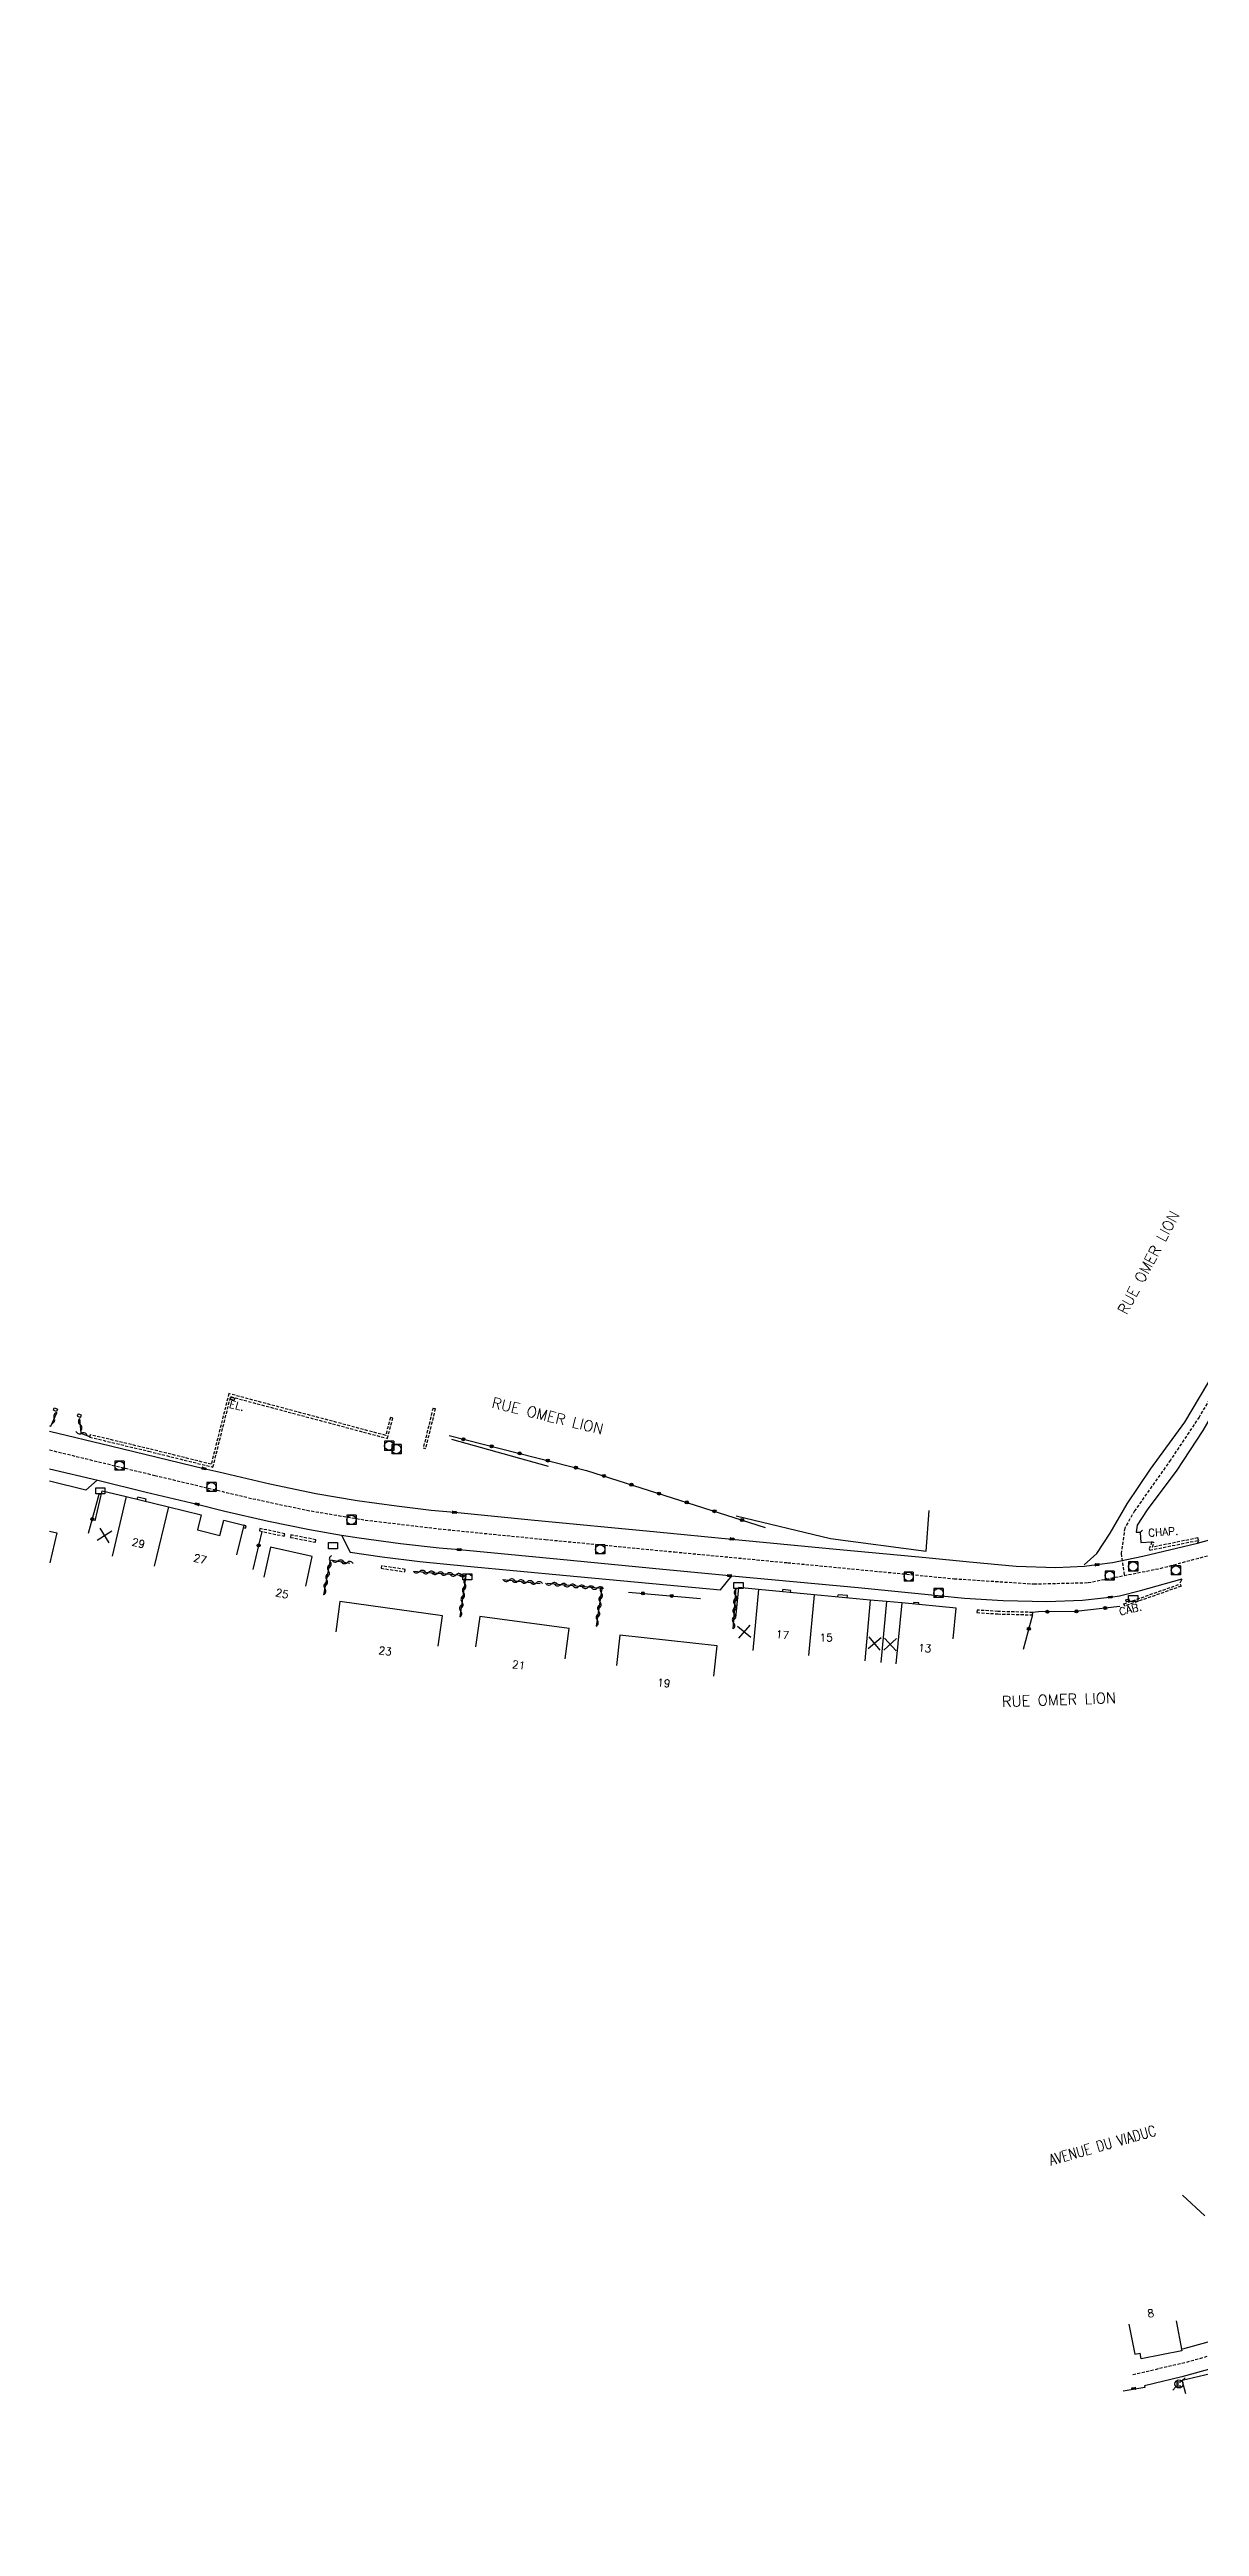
# Model space of a CAD drawing. Header units: millimetres. Extents: x 143000 to 144000, y 139000 to 140000.
# Drawn here: x 143000 to 143188.1, y 139594.8 to 140000 of the extents above; entities that cross this region are included whole.
import ezdxf
from ezdxf.enums import TextEntityAlignment as Align

# ---------------------------------------------------------------- set-up
doc = ezdxf.new("R2010")
doc.units = ezdxf.units.MM
doc.linetypes.add('DASHED', pattern=[0.75, 0.5, -0.25])
doc.layers.get('0').update_dxf_attribs({"linetype": 'CONTINUOUS'})
for name, color, linetype in [('W0001', 6, 'DASHED'), ('W0008', 7, 'CONTINUOUS'), ('W0100', 7, 'CONTINUOUS'), ('W0105', 7, 'CONTINUOUS'), ('W0112', 1, 'DASHED'), ('W0302', 3, 'CONTINUOUS'), ('W0310', 3, 'CONTINUOUS'), ('W0322', 7, 'CONTINUOUS'), ('W0400', 7, 'CONTINUOUS'), ('W0420', 7, 'CONTINUOUS'), ('W0471', 7, 'CONTINUOUS'), ('W0984', 7, 'CONTINUOUS'), ('W0989', 7, 'CONTINUOUS'), ('W0991', 7, 'CONTINUOUS'), ('W1102', 7, 'CONTINUOUS'), ('W1471', 7, 'CONTINUOUS')]:
    doc.layers.add(name, color=color, linetype=linetype)
doc.styles.get("Standard").update_dxf_attribs({"font": 'romans.shx', "width": 0.85})

# ---------------------------------------------------------------- blocks, each defined once
blk = doc.blocks.new('T471')
for p, q in [((-0.333334, 0.333334), (-0.333334, -0.333334)), ((-0.333334, 0.333334), (0.333334, 0.333334)), ((-0.333334, 0), (0, 0)), ((0.500001, 0.500001), (1.000002, 1.000002)), ((-0.500001, -0.500001), (-1.000002, -1.000002)), ((-0.333334, -0.333334), (0.333334, -0.333334))]:
    blk.add_line(p, q)
blk.add_ellipse((0, 0), major_axis=(0.471405, 0.471405), ratio=1, start_param=5.4977871438, end_param=11.780972451)
blk = doc.blocks.new('T400')
for p, q in [((-0.15, 0.3), (0.15, 0.3)), ((-0.15, -0.25), (-0.15, 0.3)), ((-0.15, 0.15), (0.15, 0.15)), ((-0.15, 0), (0.15, 0)), ((0.15, 0.3), (0.15, -0.25)), ((-0.15, -0.15), (0.15, -0.15)), ((-0.15, -0.25), (-0.15, -0.3)), ((-0.15, -0.3), (0.15, -0.3)), ((0.15, -0.3), (0.15, -0.25))]:
    blk.add_line(p, q)
blk = doc.blocks.new('t310o')
at = {"color": 0, "linetype": 'Continuous'}
for centre, start, end in [((-0.5, 0.38), 216.8699, 323.1304), ((0.5, -0.37), 36.8699, 143.1303)]:
    blk.add_arc(centre, 0.625, start, end, dxfattribs=at)
blk = doc.blocks.new('t322o')
at = {"color": 0, "linetype": 'Continuous'}
for radius in [0.25, 0.15]:
    blk.add_circle((0, 0), radius, dxfattribs=at)
blk = doc.blocks.new('T1471')
at = {"color": 0, "linetype": 'Continuous', "flags": 128}
blk.add_lwpolyline([(-0.75, -0.5), (-0.75, 0.5), (0.75, 0.5), (0.75, -0.5), (-0.75, -0.5)], dxfattribs=at)
blk = doc.blocks.new('t991o')
at = {"color": 0, "linetype": 'Continuous'}
for p, q in [((-1, 1), (1, -1)), ((-1, -1), (1, 1))]:
    blk.add_line(p, q, dxfattribs=at)
blk = doc.blocks.new('T420')
for p, q in [((0.75, 0.75), (-0.75, 0.75)), ((-0.75, 0.75), (-0.75, -0.75)), ((0.75, 0.75), (0.75, -0.75)), ((0.75, -0.75), (-0.75, -0.75))]:
    blk.add_line(p, q)
blk.add_ellipse((0, 0), major_axis=(-0.53, 0.53), ratio=1, start_param=3.926991, end_param=10.210176)

msp = doc.modelspace()

# ---------------------------------------------------------------- linework, layer by layer
at = {"layer": 'W0001'}
for points in [[(143214.37, 139851.53), (143219.04, 139846.31), (143218.77, 139841.85), (143217.92, 139838.48), (143216.39, 139833.32), (143211.79, 139822.94), (143204.43, 139807.45), (143198.46, 139795.19), (143192.73, 139784.38), (143188.05, 139776.31), (143183.34, 139769.27), (143177.47, 139760.94), (143175.87, 139758.14), (143175.29, 139753.96), (143175.79, 139750.38)], [(143000, 139770.93), (143017.21, 139766.76), (143033.23, 139762.95), (143042.06, 139761.07), (143051.63, 139759.46), (143063.63, 139758.03), (143081.09, 139756.28), (143102.22, 139754.24), (143120.74, 139752.48), (143147.96, 139749.86), (143161.03, 139749), (143169.88, 139749.22), (143181.69, 139751.55), (143198.21, 139755.97), (143224.2, 139762.33), (143242.64, 139766.8), (143252.07, 139768.91), (143260.02, 139769.72), (143269.39, 139768.91)]]:
    msp.add_lwpolyline(points, dxfattribs=at)
at = {"layer": 'W0001', "flags": 128}
msp.add_lwpolyline([(143256.41, 139726.61), (143263.26, 139728.73), (143264.98, 139728.9), (143266.99, 139728.85), (143269.1, 139728.36), (143271.9, 139727.85), (143274.82, 139727.16), (143277.62, 139726.08), (143279.87, 139724.89), (143282.2, 139723.33), (143284.5, 139721.17), (143285.9, 139719.08), (143287.05, 139716.83), (143287.71, 139715.09), (143288.16, 139712.99), (143288.3, 139711.32), (143288.26, 139709.91), (143287.21, 139700.07), (143286.85, 139697.21), (143286.42, 139695.3), (143285.7, 139693.17), (143284.83, 139691.1), (143283.79, 139689.28), (143279.91, 139686.34), (143277.89, 139683.68), (143276.5, 139681.91), (143274.79, 139679.77), (143273.18, 139677.99), (143271.43, 139676.47), (143260.51, 139669.54), (143252.1, 139664.01), (143242.32, 139657.69), (143239.96, 139656.02), (143237.43, 139654.14), (143235.8, 139652.88), (143224.81, 139644.35), (143222.46, 139642.36), (143221.4, 139640.73), (143218.29, 139638.48), (143212.38, 139633.85), (143208.82, 139631.24), (143207.08, 139630.03), (143204.6, 139628.46), (143201.82, 139626.8), (143197.32, 139624.89), (143185.77, 139621.6), (143177.08, 139619.62)], dxfattribs=at)
at = {"layer": 'W0008'}
msp.add_line((143184.93, 139749.16), (143185.27, 139749.82), dxfattribs=at)
at = {"layer": 'W0008', "flags": 128}
msp.add_lwpolyline([(143802.51, 139956.29, 0.000002), (143824.96, 139979.62, 0.000766)], format="xyb", dxfattribs=at)
at = {"layer": 'W0008'}
for points in [[(143169.22, 139752.15), (143171.3, 139753.99), (143173.51, 139757.33), (143176.29, 139762.12), (143180.08, 139767.76), (143185.69, 139775.49), (143190.68, 139783.81), (143195.52, 139792.63), (143201.52, 139804.98), (143208.15, 139819.02), (143212.5, 139828.26), (143214.85, 139834.19), (143215.6, 139838.63), (143215.39, 139843.38), (143213.74, 139849.12)], [(143216.03, 139852.94), (143218.89, 139849.96), (143224.54, 139847.01), (143221.39, 139840.35), (143215.89, 139827.86), (143208.97, 139813.11), (143202.7, 139800.33), (143198.15, 139791.12), (143192.88, 139781.45), (143188.64, 139774.12), (143184.39, 139767.64), (143179.54, 139761.15), (143177.88, 139758.63), (143177.72, 139757.47), (143178.36, 139757.46)], [(143000, 139774.02), (143009.97, 139771.58), (143025.24, 139767.89), (143027.7, 139767.32), (143036.03, 139765.36), (143043.58, 139763.8), (143050.31, 139762.68), (143056.75, 139761.77), (143062.44, 139761.08), (143066.22, 139760.73), (143078.77, 139759.51), (143099.33, 139757.53), (143111.61, 139756.35), (143127.51, 139754.82), (143143.31, 139753.33), (143150.48, 139752.64), (143158.13, 139751.93), (143164.59, 139751.72), (143169.31, 139751.93), (143171.33, 139752.16), (143173.89, 139752.51), (143178.85, 139753.56), (143187.77, 139755.7)], [(143000, 139767.86), (143007.89, 139765.96), (143015.8, 139764.03), (143024.14, 139762.06), (143028.69, 139760.91), (143035.82, 139759.3), (143042.53, 139757.93), (143047.78, 139757), (143050.67, 139756.55), (143057.41, 139755.63), (143063.72, 139754.93), (143067.03, 139754.62), (143083.5, 139753.04), (143100.33, 139751.42), (143111.24, 139750.36), (143111.58, 139750.34), (143132.26, 139748.4), (143145.36, 139747.09), (143149.67, 139746.68), (143155.98, 139746.27), (143163.12, 139746.14), (143168.96, 139746.37), (143172.9, 139746.76), (143173.52, 139746.84), (143175, 139747.08), (143178.47, 139747.94), (143185.27, 139749.82)], [(143007.8, 139765.98), (143005.93, 139764.36), (143000, 139765.79)], [(143047.78, 139757), (143049.15, 139754.21), (143054.42, 139753.45), (143060.56, 139752.68), (143068.31, 139751.92), (143084.55, 139750.4), (143109.77, 139748.03), (143111.58, 139750.34)], [(143187.91, 139756.13), (143187.77, 139755.7), (143200.35, 139759.18)]]:
    msp.add_lwpolyline(points, dxfattribs=at)
at = {"layer": 'W0008', "flags": 128}
msp.add_lwpolyline([(143195.91, 139622.24), (143185.19, 139619.33), (143179.11, 139617.85), (143179.15, 139617.56), (143175.61, 139616.98)], dxfattribs=at)
at = {"layer": 'W0100'}
for p, q in [((143029.58, 139779.21), (143029.72, 139779.58)), ((143029.72, 139779.58), (143030.34, 139779.42)), ((143024.21, 139757.83), (143027.88, 139756.94)), ((143027.88, 139756.94), (143028.49, 139759.42)), ((143176.11, 139746.13), (143176.66, 139746.26)), ((143176.66, 139746.26), (143176.58, 139746.55))]:
    msp.add_line(p, q, dxfattribs=at)
for points in [[(143029.58, 139779.21), (143030.2, 139779.05), (143030.34, 139779.42)], [(143007.46, 139759.34), (143008.59, 139764.21), (143012.51, 139763.31), (143019.48, 139761.61), (143024.79, 139760.33), (143024.21, 139757.83)], [(143000, 139757.62), (143001.21, 139757.34), (143000.06, 139752.47)], [(143028.49, 139759.42), (143031.78, 139758.62), (143030.6, 139753.76)], [(143178.77, 139757.79), (143178.42, 139757.41), (143178.49, 139755.76), (143180.29, 139755.88)], [(143041.9, 139748.64), (143042.97, 139753.52), (143036.13, 139755.02), (143035.07, 139750.13)], [(143147.82, 139740.04), (143148.32, 139745.02), (143139.41, 139745.91), (143136.89, 139746.14), (143134.23, 139746.37), (143125.07, 139747.24), (143115.99, 139748.09), (143112.71, 139748.42), (143112.2, 139743.45)], [(143063.57, 139738.83), (143064.27, 139743.78), (143047.5, 139746.14), (143046.81, 139741.19)], [(143084.32, 139736.73), (143085, 139741.69), (143070.36, 139743.68), (143069.69, 139738.73)], [(143176.11, 139746.13), (143176.04, 139746.41), (143176.58, 139746.55)], [(143108.65, 139733.91), (143109.2, 139738.88), (143093.3, 139740.64), (143092.75, 139735.67)]]:
    msp.add_lwpolyline(points, dxfattribs=at)
at = {"layer": 'W0100', "flags": 128}
for points in [[(143185.31, 139649.03), (143188.97, 139645.62), (143188.97, 139645.62)], [(143176.54, 139627.94), (143177.5, 139623.03)], [(143184.27, 139628.48), (143185.23, 139623.57)], [(143177.5, 139623.03), (143178.37, 139623.2)], [(143185.23, 139623.57), (143178.56, 139622.26), (143178.37, 139623.2)], [(143185.86, 139616.51), (143185.29, 139618.76), (143191.73, 139620.27), (143201.23, 139622.5)]]:
    msp.add_lwpolyline(points, dxfattribs=at)
at = {"layer": 'W0105'}
for p, q in [((143014.35, 139762.86), (143014.43, 139763.19)), ((143015.8, 139762.86), (143014.43, 139763.19)), ((143015.71, 139762.53), (143015.8, 139762.86)), ((143119.92, 139747.72), (143119.95, 139748.09)), ((143121.24, 139747.95), (143119.95, 139748.09)), ((143121.2, 139747.6), (143121.24, 139747.95)), ((143128.96, 139746.87), (143129, 139747.24)), ((143130.52, 139747.11), (143129, 139747.24)), ((143130.49, 139746.73), (143130.52, 139747.11)), ((143141.35, 139745.72), (143141.37, 139745.96)), ((143142.21, 139745.89), (143141.37, 139745.96)), ((143142.19, 139745.63), (143142.21, 139745.89)), ((143161.76, 139744.43), (143160.79, 139744.34))]:
    msp.add_line(p, q, dxfattribs=at)
at = {"layer": 'W0112'}
for p, q in [((143000.64, 139777.41), (143000.76, 139777.79)), ((143001.16, 139777.23), (143000.64, 139777.41)), ((143004.53, 139776.46), (143005.07, 139776.23)), ((143005.07, 139776.23), (143005.23, 139776.6)), ((143055.26, 139772.81), (143056.15, 139776.12)), ((143063.1, 139777.68), (143061.49, 139771.15)), ((143062.73, 139777.78), (143063.1, 139777.68)), ((143032.16, 139758.51), (143031.78, 139758.61)), ((143034.4, 139758.07), (143034.32, 139757.68)), ((143038.48, 139757.21), (143034.4, 139758.07)), ((143039.49, 139757.02), (143039.41, 139756.62)), ((143043.57, 139756.23), (143039.49, 139757.02)), ((143179.96, 139754.53), (143187.91, 139756.14)), ((143054.28, 139751.96), (143054.23, 139751.56)), ((143058.15, 139751.39), (143054.28, 139751.96)), ((143175.72, 139745.77), (143184.95, 139748.99)), ((143184.95, 139748.99), (143185.09, 139748.62)), ((143155.11, 139744.5), (143151.71, 139744.73)), ((143160.81, 139744.34), (143155.11, 139744.5))]:
    msp.add_line(p, q, dxfattribs=at)
for points in [[(143056.15, 139776.12), (143055.76, 139776.23), (143054.98, 139773.3), (143029.33, 139780.13), (143026.44, 139768.59), (143016.31, 139771.1)], [(143000.76, 139777.79), (143001.29, 139777.61), (143001.16, 139777.23)], [(143005.23, 139776.6), (143004.69, 139776.83), (143004.53, 139776.46)], [(143006.56, 139773.02), (143016.21, 139770.71), (143026.73, 139768.11), (143029.62, 139779.64), (143055.26, 139772.81)], [(143062.73, 139777.78), (143061.13, 139771.25), (143061.49, 139771.15)], [(143016.31, 139771.1), (143006.65, 139773.41), (143006.56, 139773.02)], [(143031.68, 139758.22), (143032.06, 139758.12), (143032.16, 139758.51)], [(143034.32, 139757.68), (143038.4, 139756.82), (143038.48, 139757.21)], [(143039.41, 139756.62), (143043.49, 139755.84), (143043.57, 139756.23)], [(143180.29, 139755.88), (143179.89, 139754.74), (143179.96, 139754.53)], [(143180.42, 139755.03), (143180.66, 139755.75), (143180.29, 139755.88)], [(143187.91, 139756.14), (143187.83, 139756.53), (143180.42, 139755.03)], [(143054.23, 139751.56), (143058.09, 139751), (143058.15, 139751.39)], [(143185.09, 139748.62), (143175.86, 139745.39), (143175.72, 139745.77)], [(143151.71, 139744.73), (143151.68, 139744.33), (143155.09, 139744.1)], [(143155.09, 139744.1), (143160.8, 139743.94), (143160.81, 139744.34)]]:
    msp.add_lwpolyline(points, dxfattribs=at)
at = {"layer": 'W0302'}
msp.add_line((143065.73, 139772.66), (143081.57, 139768.28), dxfattribs=at)
msp.add_lwpolyline([(143112.33, 139760.17), (143127.72, 139756.46), (143143.37, 139754.37), (143143.88, 139761.02)], dxfattribs=at)
at = {"layer": 'W0310'}
for p, q in [((143074.16, 139749.72), (143080.27, 139749.1)), ((143111.83, 139741.66), (143112.3, 139748.37))]:
    msp.add_line(p, q, dxfattribs=at)
for points in [[(143000, 139774.86), (143000.19, 139774.82), (143001.17, 139777.02)], [(143004.92, 139776.05), (143005.13, 139773.69), (143006.55, 139773.11)], [(143044.84, 139747.25), (143045.98, 139752.93), (143049.14, 139752.43)], [(143059.52, 139751.09), (143068.12, 139750.36), (143067.11, 139743.65)], [(143089.44, 139742.11), (143090.37, 139748.25), (143081.4, 139749.1)]]:
    msp.add_lwpolyline(points, dxfattribs=at)
at = {"layer": 'W0322'}
for p, q in [((143006.35, 139757.31), (143008.12, 139763.71)), ((143008.24, 139763.76), (143008.5, 139763.71)), ((143034.75, 139757.61), (143033.25, 139751.35)), ((143094.68, 139747.67), (143106.5, 139746.63)), ((143160.79, 139743.97), (143159.28, 139738.29))]:
    msp.add_line(p, q, dxfattribs=at)
for points in [[(143065.39, 139773.27), (143087.85, 139767.58), (143117.08, 139758.25)], [(143175.05, 139745.34), (143167.88, 139744.51), (143161.77, 139744.43)]]:
    msp.add_lwpolyline(points, dxfattribs=at)
at = {"layer": 'W0322', "flags": 128}
msp.add_lwpolyline([(143197.74, 139627.25), (143185.33, 139623.83)], dxfattribs=at)
at = {"layer": 'W1102'}
for p, q in [((143012.51, 139763.31), (143010.26, 139753.57)), ((143019.48, 139761.61), (143017.11, 139751.89)), ((143115.99, 139748.09), (143115.06, 139738.13)), ((143125.07, 139747.24), (143124.13, 139737.29)), ((143134.23, 139746.37), (143133.37, 139736.41)), ((143136.89, 139746.14), (143135.98, 139736.18)), ((143139.41, 139745.91), (143138.41, 139735.96))]:
    msp.add_line(p, q, dxfattribs=at)

# ---------------------------------------------------------------- block references
at = {"layer": 'W0310'}
for p, rotation in [((143000.77, 139776.13), 66.0206339650463), ((143005.01, 139775.06), 275.0743281478123), ((143005.25, 139773.64), 337.934071823987), ((143045.63, 139751.17), 78.65323099428988), ((143045.92, 139752.64), 78.65323099428988), ((143047.18, 139752.74), 351.0097301042874), ((143048.66, 139752.5), 351.0097301042874), ((143045.04, 139748.23), 78.65323099428988), ((143045.33, 139749.7), 78.65323099428988), ((143060.51, 139751.01), 355.1658992293748), ((143062.01, 139750.88), 355.1658992293748), ((143063.5, 139750.75), 355.1658992293748), ((143065, 139750.63), 355.1658992293748), ((143066.49, 139750.5), 355.1658992293748), ((143067.99, 139750.38), 355.1658992293748), ((143067.7, 139747.53), 261.4052235517954), ((143067.92, 139749.02), 261.4052235517954), ((143075.16, 139749.62), 354.2235147035667), ((143076.65, 139749.47), 354.2235147035667), ((143078.14, 139749.32), 354.2235147035667), ((143079.63, 139749.17), 354.2235147035667), ((143082.12, 139749.03), 174.6076661307181), ((143083.61, 139748.89), 174.6076661307181), ((143085.11, 139748.75), 174.6076661307181), ((143086.6, 139748.61), 174.6076661307181), ((143088.1, 139748.47), 174.6076661307181), ((143089.59, 139748.33), 174.6076661307181), ((143090.26, 139747.55), 81.38364037058663), ((143112.22, 139747.15), 85.93930407195994), ((143067.25, 139744.57), 261.4052235517954), ((143067.47, 139746.05), 261.4052235517954), ((143089.59, 139743.1), 81.38364037058663), ((143089.82, 139744.58), 81.38364037058663), ((143090.04, 139746.06), 81.38364037058663), ((143111.9, 139742.66), 85.93930407195994), ((143112, 139744.16), 85.93930407195994), ((143112.11, 139745.65), 85.93930407195994)]:
    msp.add_blockref('t310o', p, dxfattribs=dict(at, rotation=rotation))
at = {"layer": 'W0322'}
for p, rotation in [((143067.69, 139772.68), 345.7986818005074), ((143072.3, 139771.52), 345.7986818005074), ((143076.9, 139770.35), 345.7986818005074), ((143081.51, 139769.19), 345.7986818005074), ((143086.11, 139768.02), 345.7986818005074), ((143090.67, 139766.68), 342.2942886468209), ((143095.19, 139765.24), 342.2942886468209), ((143099.71, 139763.79), 342.2942886468209), ((143006.98, 139759.6), 74.5132642896723), ((143104.24, 139762.35), 342.2942886468209), ((143108.77, 139760.9), 342.2942886468209), ((143113.29, 139759.46), 342.2942886468209), ((143034.2, 139755.3), 256.5806450929653), ((143097.05, 139747.46), 354.9594405988651), ((143101.78, 139747.05), 354.9594405988651), ((143163.22, 139744.45), 180.75961573399), ((143167.97, 139744.52), 186.6084594901666), ((143172.69, 139745.07), 186.6084594901666), ((143160.18, 139741.67), 255.1363489278469)]:
    msp.add_blockref('t322o', p, dxfattribs=dict(at, rotation=rotation))
at = {"layer": 'W0400'}
for p, rotation in [((143025.24, 139767.89), 256.4297355376988), ((143024.14, 139762.06), 76.70515446425046), ((143066.22, 139760.73), 264.5594276620954), ((143111.61, 139756.35), 264.5216234973587), ((143067.03, 139754.62), 84.7357378457583), ((143171.33, 139752.16), 276.5396902359935), ((143111.24, 139750.36), 84.4940133914592), ((143173.52, 139746.84), 97.54192675701591), ((143177.35, 139617.4), 98.90162135876439)]:
    msp.add_blockref('T400', p, dxfattribs=dict(at, rotation=rotation))
at = {"layer": 'W0420'}
for p in [(143055.56, 139771.61), (143011.45, 139768.36), (143056.74, 139771.06), (143026.48, 139764.86), (143049.38, 139759.48), (143090.07, 139754.66), (143177.24, 139751.86), (143184.24, 139751.24), (143140.52, 139750.2), (143145.41, 139747.51), (143173.41, 139750.37)]:
    msp.add_blockref('T420', p, dxfattribs=at)
at = {"layer": 'W0471'}
msp.add_blockref('T471', (143184.73, 139618.15), dxfattribs=at)
at = {"layer": 'W0991'}
for p, rotation in [((143008.97, 139756.94), 347.0119825054035), ((143113.62, 139741.2), 274.4218694339745), ((143134.96, 139739.28), 175.107803924506), ((143137.51, 139739.12), 177.6188876034034)]:
    msp.add_blockref('t991o', p, dxfattribs=dict(at, rotation=rotation))
at = {"layer": 'W1471'}
for p in [(143008.3, 139764.25), (143046.36, 139755.27), (143068.34, 139750.16), (143112.68, 139748.76), (143177.24, 139746.63)]:
    msp.add_blockref('T1471', p, dxfattribs=at)

# ---------------------------------------------------------------- texts
at = {"layer": 'W0984'}
for s, height, rotation, p in [('EL.', 1.25, 346.1741, (143030.63, 139778.18)), ('CHAP.', 1.249, 3.9069, (143182.16, 139757.52)), ('CAB.', 1.25, 13.9411, (143176.79, 139744.88))]:
    msp.add_text(s, height=height, rotation=rotation, dxfattribs=at).set_placement(p, align=Align.MIDDLE)
at = {"layer": 'W0989'}
for rotation, p in [(62.1018, (143179.75, 139801.56)), (346.2859, (143081.48, 139776.51)), (1.9922, (143165.11, 139730.08))]:
    msp.add_text('RUE OMER LION', height=1.75, rotation=rotation, dxfattribs=at).set_placement(p, align=Align.MIDDLE)
at = {"layer": 'W0989', "width": 0.8}
msp.add_text('AVENUE DU VIADUC', height=1.75, rotation=15.9252, dxfattribs=at).set_placement((143172.22, 139657.19), align=Align.MIDDLE)
at = {"layer": 'W0991'}
for s, height, rotation, p in [('29', 1.249, 346.2979, (143014.55, 139755.68)), ('27', 1.25, 346.6603, (143024.63, 139753.09)), ('25', 1.25, 347.6528, (143038.05, 139747.43)), ('17', 1.249, 354.6641, (143119.88, 139740.7)), ('15', 1.25, 0.0428, (143127.04, 139740.24)), ('23', 1.25, 352.0032, (143054.91, 139738.03)), ('21', 1.25, 352.2455, (143076.74, 139735.75)), ('13', 1.25, 354.2463, (143143.16, 139738.5)), ('19', 1.25, 353.6878, (143100.48, 139732.8)), ('8', 1.25, 11.101, (143180.11, 139629.7))]:
    msp.add_text(s, height=height, rotation=rotation, dxfattribs=at).set_placement(p, align=Align.MIDDLE)

doc.saveas('drawing.dxf')
